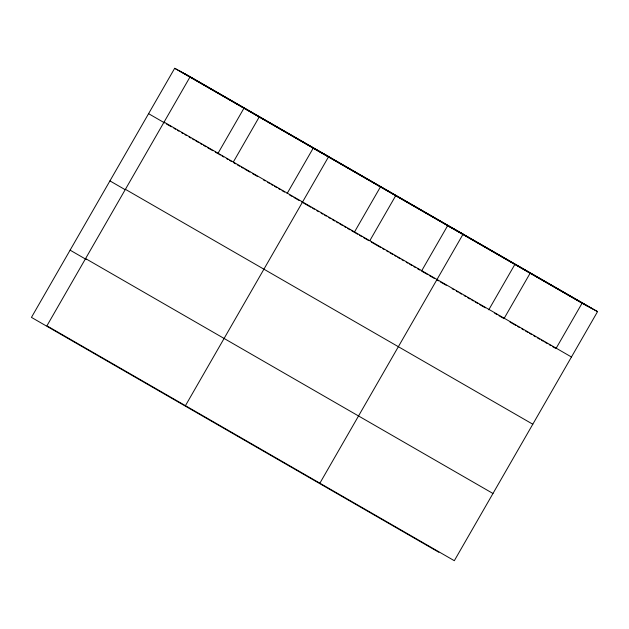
<?xml version="1.0" encoding="UTF-8"?>
<svg xmlns="http://www.w3.org/2000/svg" width="629" height="629" viewBox="0 0 629 629"><rect width="100%" height="100%" fill="white"/><g stroke="black" fill="none" stroke-linecap="round" stroke-linejoin="round"><path stroke-width="0.94" d="M190.155 76.722L46.923 325.806L454.319 560.706L597.55 311.614L190.155 76.722L174.681 68.294L31.45 317.386L438.845 552.278M243.942 108.227L217.846 153.61L215.307 152.147M233.32 162.03L259.407 116.648M287.099 193.543L313.195 148.161L328.668 156.582L185.437 405.674M380.419 186.923L354.324 232.298L351.768 230.827M369.797 240.718L395.893 195.344M319.878 483.19L463.109 234.098L447.636 225.677L421.54 271.06L427.5 274.496M488.764 309.814L514.86 264.439M504.238 318.235L530.333 272.86M555.981 348.576L582.077 303.194L597.55 311.614M185.044 73.939L592.447 308.839M179.784 71.077L587.179 305.977M174.681 68.294L582.077 303.194M164.059 122.097L571.454 356.997M148.586 113.676L164.633 122.93M166.323 123.905L171.387 126.822M173.926 128.285L175.617 129.26M177.299 130.234L178.99 131.209M181.529 132.672L183.212 133.647M184.902 134.614L186.593 135.589M189.125 137.051L190.815 138.026M192.505 139.001L194.196 139.976M195.886 140.951L198.418 142.406M200.108 143.381L201.799 144.356M203.489 145.33L206.021 146.793M207.712 147.768L212.775 150.685M218.688 154.097L220.378 155.072M222.068 156.047L223.759 157.022M226.291 158.477L227.981 159.452M229.671 160.426L231.354 161.401M233.894 162.864L235.584 163.839M237.267 164.814L239.806 166.268M241.489 167.243L243.179 168.218M244.87 169.193L249.941 172.118M252.473 173.573L257.536 176.497M263.449 179.91L265.139 180.877M267.679 182.339L269.361 183.314M271.052 184.289L272.742 185.264M274.433 186.239L276.964 187.701M278.655 188.669L280.345 189.643M282.036 190.618L284.567 192.081M289.654 195.014L292.21 196.484M293.908 197.467L299.011 200.407M301.566 201.885L310.923 207.279M312.629 208.262L314.327 209.245M316.882 210.715L318.581 211.698M321.136 213.168L322.842 214.151M324.54 215.126L326.239 216.109M328.794 217.579L330.5 218.562M332.198 219.545L334.754 221.015M336.452 221.998L338.158 222.981M339.857 223.963L342.412 225.434M344.11 226.416L345.816 227.391M347.515 228.374L350.07 229.844M355.173 232.793L357.728 234.263M359.426 235.246L361.982 236.716M363.68 237.699L368.791 240.64M371.338 242.11L380.702 247.512M382.401 248.494L384.099 249.469M386.654 250.94L388.36 251.922M390.059 252.905L392.614 254.375M394.312 255.358L396.018 256.341M397.717 257.324L400.272 258.794M401.97 259.777L403.676 260.752M406.224 262.23L407.93 263.205M409.628 264.188L412.184 265.658M413.882 266.641L415.588 267.624M417.286 268.607L419.842 270.077M429.198 275.471L434.309 278.419M436.856 279.889L438.562 280.872M440.261 281.855L446.22 285.283M452.172 288.719L453.879 289.702M456.426 291.172L458.132 292.155M459.83 293.138L461.537 294.12M464.084 295.591L465.79 296.573M467.489 297.548L470.044 299.027M471.742 300.002L473.448 300.984M475.147 301.967L477.702 303.437M479.4 304.42L485.36 307.856M494.716 313.25L497.272 314.72M498.97 315.703L504.081 318.651M510.033 322.079L515.992 325.515M517.691 326.498L519.397 327.481M521.944 328.951L523.65 329.934M525.349 330.909L527.904 332.387M529.602 333.362L531.308 334.345M533.856 335.815L535.562 336.798M537.26 337.781L539.816 339.251M541.514 340.234L543.22 341.217M544.918 342.2L547.474 343.67M549.172 344.653L550.878 345.628M552.577 346.61L555.132 348.081M125.407 189.321L532.802 424.221M109.933 180.9L125.132 189.667M85.575 258.582L492.971 493.482M70.102 250.161L86.149 259.415"/></g></svg>
